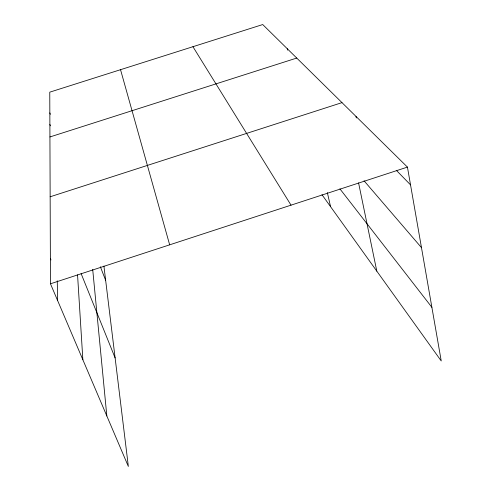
<?xml version="1.0" encoding="UTF-8"?>
<svg xmlns="http://www.w3.org/2000/svg" width="491" height="491" viewBox="0 0 491 491"><rect width="100%" height="100%" fill="white"/><g stroke="black" fill="none" stroke-linecap="round" stroke-linejoin="round"><path stroke-width="0.74" d="M103.914 266.067L128.354 466.45L50.469 283.792L407.438 167.1L441.237 360.971L321.967 194.688M50.15 196.787L341.988 102.631M49.929 136.958L296.736 58.061M407.438 167.1L262.722 24.55L49.763 92.161L50.469 283.792M396.347 170.334L410.537 184.886M364.027 180.762L421.474 247.636M339.882 188.814L431.884 307.317M192.938 46.706L291.028 205.158M50.377 258.536L50.966 259.942M81.107 273.573L115.115 357.921M100.373 266.76L105.651 280.343M49.886 124.462L50.413 125.831M49.843 112.893L50.383 114.299M120.534 69.691L169.665 244.825M287.26 48.719L287.585 50.137M327.35 192.576L330.553 206.662M358.571 182.879L376.812 271.149M356.006 116.441L356.306 117.938M92.701 269.449L106.835 415.981M77.553 274.825L82.862 359.762M57.263 280.791L57.625 300.584"/></g></svg>
